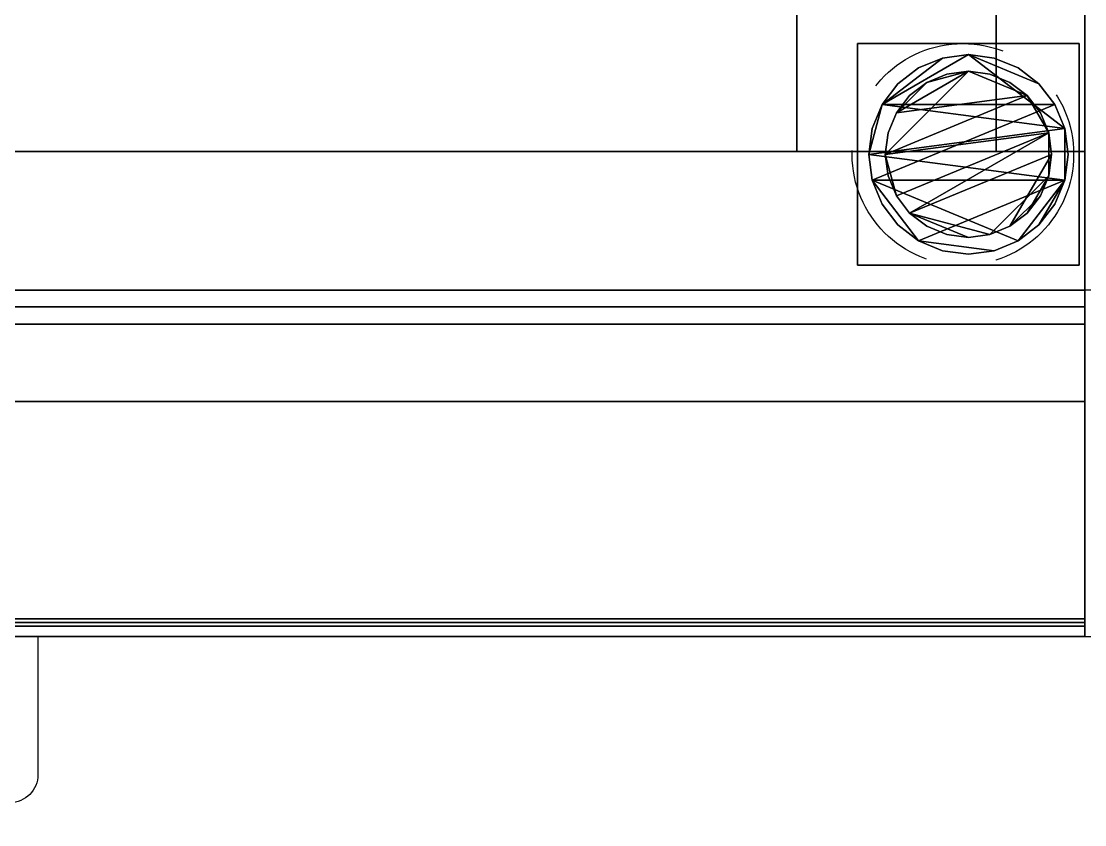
# Model space of a CAD drawing. Header units: millimetres. Extents: x 0 to 3205, y -1375 to 0.
# Drawn here: x 2443 to 2635, y -879 to -734 of the extents above; entities that cross this region are included whole.
import ezdxf

# ---------------------------------------------------------------- set-up
doc = ezdxf.new("R2010")
doc.units = ezdxf.units.MM
doc.linetypes.add('NASCOSTA', pattern=[0.381, 0.254, -0.127])
for name, color, linetype in [('IQ_200_2D', 1, 'Continuous'), ('IQ_200_3D', 1, 'Continuous'), ('IQ_204_2D', 7, 'Continuous'), ('IQ_204_3D', 7, 'Continuous')]:
    doc.layers.add(name, color=color, linetype=linetype)
doc.layers.add('IQ_INS_3D', color=3, linetype='Continuous', lineweight=25, plot=False)

msp = doc.modelspace()

# ---------------------------------------------------------------- linework, layer by layer
at = {"layer": 'IQ_200_2D'}
msp.add_lwpolyline([(3200, -50), (300, -50), (300, -845), (1507, -845), (1507, -879), (1993, -879), (1993, -845), (3200, -845), (3200, -50)], dxfattribs=at)
at = {"layer": 'IQ_200_2D', "color": 7}
msp.add_lwpolyline([(2187, -845), (2446, -845), (2446, -870, -0.414214), (2441, -875), (2192, -875, -0.414214), (2187, -870)], format="xyb", close=True, dxfattribs=at)
at = {"layer": 'IQ_200_3D'}
for points in [[(2635, -50, 1785), (305, -50, 1785), (305, -782.5, 1785), (2635, -782.5, 1785)], [(2635, -757.5, 1443), (305, -757.5, 1443), (305, -117.5, 1443), (2635, -117.5, 1443)], [(2635, -117.5, 708), (305, -117.5, 708), (305, -757.5, 708), (2635, -757.5, 708)], [(2635, -782.5, 150), (305, -782.5, 150), (305, -117.5, 150), (2635, -117.5, 150)], [(2635, -757.5, 708), (305, -757.5, 708), (305, -757.5, 1443), (2635, -757.5, 1443)], [(2635, -782.5, 1785), (305, -782.5, 1785), (305, -782.5, 150), (2635, -782.5, 150)], [(2635, -842.5, 188), (1985, -842.5, 188), (1985, -782.5, 188), (2635, -782.5, 188)], [(2635, -782.5, 758.13), (1985, -782.5, 758.13), (1985, -841.85, 774.03), (2635, -841.85, 774.03)], [(2635, -785.5, 1493), (1985, -785.5, 1493), (1985, -802.58, 1493), (2635, -802.58, 1493)], [(2635, -785.5, 763.62), (1985, -785.5, 763.62), (1985, -785.5, 1493), (2635, -785.5, 1493)], [(2635, -843.15, 775.81), (1985, -843.15, 775.81), (1985, -788.65, 761.21), (2635, -788.65, 761.21)], [(2635, -802.58, 1493), (1985, -802.58, 1493), (1985, -845, 1463.41), (2635, -845, 1463.41)], [(2635, -845, 771.62), (1985, -845, 771.62), (1985, -845, 190.5), (2635, -845, 190.5)], [(2635, -845, 1463.41), (1985, -845, 1463.41), (1985, -845, 778.22), (2635, -845, 778.22)]]:
    msp.add_3dface(points, dxfattribs=at)
for points, invisible_edges in [([(2635, -842.5, 188), (2635, -782.5, 188), (2635, -845, 190.5), (2635, -844.91, 189.85)], 10), ([(2635, -782.5, 188), (2635, -782.5, 758.13), (2635, -845, 190.5)], 14), ([(2635, -782.5, 758.13), (2635, -841.85, 774.03), (2635, -845, 771.62), (2635, -845, 190.5)], 10), ([(2635, -785.57, 763.05), (1985, -785.57, 763.05), (1985, -785.5, 763.62), (2635, -785.5, 763.62)], 1), ([(2635, -785.76, 762.52), (1985, -785.76, 762.52), (1985, -785.57, 763.05), (2635, -785.57, 763.05)], 5), ([(2635, -786.07, 762.04), (1985, -786.07, 762.04), (1985, -785.76, 762.52), (2635, -785.76, 762.52)], 5), ([(1985, -786.07, 762.04), (2635, -786.07, 762.04), (2635, -786.48, 761.64), (1985, -786.48, 761.64)], 5), ([(2635, -786.97, 761.34), (1985, -786.97, 761.34), (1985, -786.48, 761.64), (2635, -786.48, 761.64)], 5), ([(2635, -787.51, 761.17), (1985, -787.51, 761.17), (1985, -786.97, 761.34), (2635, -786.97, 761.34)], 5), ([(2635, -785.5, 1493), (2635, -802.58, 1493), (2635, -845, 1463.41), (2635, -785.5, 763.62)], 4), ([(2635, -785.5, 763.62), (2635, -788.08, 761.12), (2635, -786.48, 761.64), (2635, -785.57, 763.05)], 7), ([(2635, -785.5, 763.62), (2635, -845, 1463.41), (2635, -845, 778.22), (2635, -843.15, 775.81)], 13), ([(2635, -788.65, 761.21), (2635, -788.08, 761.12), (2635, -785.5, 763.62), (2635, -843.15, 775.81)], 6), ([(2635, -785.76, 762.52), (2635, -785.57, 763.05), (2635, -786.48, 761.64), (2635, -786.07, 762.04)], 2), ([(2635, -786.97, 761.34), (2635, -786.48, 761.64), (2635, -788.08, 761.12), (2635, -787.51, 761.17)], 2), ([(2635, -788.08, 761.12), (1985, -788.08, 761.12), (1985, -787.51, 761.17), (2635, -787.51, 761.17)], 5), ([(2635, -788.65, 761.21), (1985, -788.65, 761.21), (1985, -788.08, 761.12), (2635, -788.08, 761.12)], 4), ([(2635, -841.85, 774.03), (1985, -841.85, 774.03), (1985, -842.5, 774.12), (2635, -842.5, 774.12)], 4), ([(2635, -843.15, 188.09), (1985, -843.15, 188.09), (1985, -842.5, 188), (2635, -842.5, 188)], 1), ([(2635, -842.5, 774.12), (1985, -842.5, 774.12), (1985, -843.15, 774.03), (2635, -843.15, 774.03)], 5), ([(2635, -841.85, 774.03), (2635, -842.5, 774.12), (2635, -843.15, 774.03), (2635, -843.75, 773.79)], 8), ([(2635, -843.75, 773.79), (2635, -844.27, 773.39), (2635, -845, 771.62), (2635, -841.85, 774.03)], 14), ([(2635, -842.5, 188), (2635, -844.91, 189.85), (2635, -844.67, 189.25), (2635, -844.27, 188.73)], 9), ([(2635, -843.15, 188.09), (2635, -842.5, 188), (2635, -844.27, 188.73), (2635, -843.75, 188.33)], 2), ([(2635, -843.75, 188.33), (1985, -843.75, 188.33), (1985, -843.15, 188.09), (2635, -843.15, 188.09)], 5), ([(2635, -843.15, 774.03), (1985, -843.15, 774.03), (1985, -843.75, 773.79), (2635, -843.75, 773.79)], 5), ([(2635, -843.75, 776.06), (1985, -843.75, 776.06), (1985, -843.15, 775.81), (2635, -843.15, 775.81)], 1), ([(1985, -843.75, 188.33), (2635, -843.75, 188.33), (2635, -844.27, 188.73), (1985, -844.27, 188.73)], 5), ([(2635, -843.75, 773.79), (1985, -843.75, 773.79), (1985, -844.27, 773.39), (2635, -844.27, 773.39)], 5), ([(2635, -844.27, 776.46), (1985, -844.27, 776.46), (1985, -843.75, 776.06), (2635, -843.75, 776.06)], 5), ([(2635, -844.67, 189.25), (1985, -844.67, 189.25), (1985, -844.27, 188.73), (2635, -844.27, 188.73)], 5), ([(2635, -844.27, 773.39), (1985, -844.27, 773.39), (1985, -844.67, 772.87), (2635, -844.67, 772.87)], 5), ([(2635, -844.67, 776.97), (1985, -844.67, 776.97), (1985, -844.27, 776.46), (2635, -844.27, 776.46)], 5), ([(2635, -844.91, 189.85), (1985, -844.91, 189.85), (1985, -844.67, 189.25), (2635, -844.67, 189.25)], 5), ([(2635, -844.67, 772.87), (1985, -844.67, 772.87), (1985, -844.91, 772.27), (2635, -844.91, 772.27)], 5), ([(2635, -844.91, 777.58), (1985, -844.91, 777.58), (1985, -844.67, 776.97), (2635, -844.67, 776.97)], 5), ([(2635, -845, 778.22), (2635, -843.75, 776.06), (2635, -843.15, 775.81)], 13), ([(2635, -843.75, 776.06), (2635, -845, 778.22), (2635, -844.91, 777.58), (2635, -844.27, 776.46)], 5), ([(2635, -844.67, 772.87), (2635, -844.91, 772.27), (2635, -845, 771.62), (2635, -844.27, 773.39)], 4), ([(2635, -844.67, 776.97), (2635, -844.27, 776.46), (2635, -844.91, 777.58)], 2), ([(2635, -845, 190.5), (1985, -845, 190.5), (1985, -844.91, 189.85), (2635, -844.91, 189.85)], 4), ([(2635, -844.91, 772.27), (1985, -844.91, 772.27), (1985, -845, 771.62), (2635, -845, 771.62)], 1), ([(2635, -845, 778.22), (1985, -845, 778.22), (1985, -844.91, 777.58), (2635, -844.91, 777.58)], 4)]:
    msp.add_3dface(points, dxfattribs=dict(at, invisible_edges=invisible_edges))
at = {"layer": 'IQ_204_2D'}
msp.add_line((3200, -782.5), (300, -782.5), dxfattribs=at)
at = {"layer": 'IQ_INS_3D', "linetype": 'NASCOSTA', "ltscale": 100}
msp.add_circle((2613, -758), 20, dxfattribs=at)

# ---------------------------------------------------------------- meshes
at = {"layer": 'IQ_204_3D'}
mesh = msp.add_polyface(dxfattribs=at)
corners = [(2583, -757.5, 956.99), (2583, -709.44, 929.24), (2583, -709.44, 927.94), (2583, -711.74, 928.38), (2583, -714.08, 928.27), (2583, -716.33, 927.62), (2583, -718.36, 926.46), (2583, -720.07, 924.87), (2583, -721.37, 922.92), (2583, -722.17, 920.72), (2583, -722.44, 918.4), (2583, -722.17, 916.08), (2583, -721.37, 913.88), (2583, -720.07, 911.93), (2583, -718.36, 910.34), (2583, -716.33, 909.18), (2583, -714.08, 908.53), (2583, -711.74, 908.42), (2583, -709.44, 908.86), (2583, -709.44, 907.55), (2583, -757.5, 879.81), (2583, -137.5, 956.99), (2583, -117.5, 956.99), (2583, -117.5, 879.81), (2583, -137.5, 879.81), (2583, -185.56, 907.55), (2583, -185.56, 908.86), (2583, -183.26, 908.42), (2583, -180.92, 908.53), (2583, -178.67, 909.18), (2583, -176.64, 910.34), (2583, -174.93, 911.93), (2583, -173.63, 913.88), (2583, -172.83, 916.08), (2583, -172.56, 918.4), (2583, -172.83, 920.72), (2583, -173.63, 922.92), (2583, -174.93, 924.87), (2583, -176.64, 926.46), (2583, -178.67, 927.62), (2583, -180.92, 928.27), (2583, -183.26, 928.38), (2583, -185.56, 927.94), (2583, -185.56, 929.24)]
mesh.append_faces([[corners[k] for k in face] for face in [(3, 1, 2), (43, 41, 42), (24, 21, 22, 23)]], dxfattribs={"vtx0": -1})
mesh.append_faces([[corners[k] for k in face] for face in [(7, 0, 6), (9, 0, 8), (39, 21, 38), (32, 24, 31), (31, 24, 30)]], dxfattribs={"vtx0": -1, "vtx1": -1})
mesh.append_faces([[corners[k] for k in face] for face in [(0, 7, 8), (4, 0, 1, 3), (20, 11, 12), (25, 27, 28, 24), (24, 33, 34)]], dxfattribs={"vtx0": -1, "vtx2": -1})
mesh.append_faces([[corners[k] for k in face] for face in [(26, 27, 25)]], dxfattribs={"vtx1": -1})
mesh.append_faces([[corners[k] for k in face] for face in [(5, 6, 0), (4, 5, 0), (9, 10, 0), (13, 14, 20), (12, 13, 20), (15, 16, 20), (14, 15, 20), (39, 40, 21), (37, 38, 21), (36, 37, 21), (32, 33, 24), (35, 36, 21), (29, 30, 24), (28, 29, 24)]], dxfattribs={"vtx1": -1, "vtx2": -1})
mesh.append_faces([[corners[k] for k in face] for face in [(34, 35, 21, 24)]], dxfattribs={"vtx1": -1, "vtx2": -1, "vtx3": -1})
mesh.append_faces([[corners[k] for k in face] for face in [(10, 11, 20, 0), (16, 17, 19, 20), (40, 41, 43, 21)]], dxfattribs={"vtx1": -1, "vtx3": -1})
mesh.append_faces([[corners[k] for k in face] for face in [(17, 18, 19)]], dxfattribs={"vtx2": -1})
mesh = msp.add_polyface(dxfattribs=at)
corners = [(2619, -757.5, 956.99), (2619, -757.5, 879.81), (2619, -709.44, 907.55), (2619, -709.44, 908.86), (2619, -707.15, 909.92), (2619, -705.2, 911.51), (2619, -703.7, 913.55), (2619, -702.76, 915.89), (2619, -702.44, 918.4), (2619, -702.76, 920.91), (2619, -703.7, 923.25), (2619, -705.2, 925.29), (2619, -707.15, 926.88), (2619, -709.44, 927.94), (2619, -709.44, 929.24), (2619, -137.5, 956.99), (2619, -185.56, 929.24), (2619, -185.56, 927.94), (2619, -187.85, 926.88), (2619, -189.81, 925.29), (2619, -191.3, 923.25), (2619, -192.24, 920.91), (2619, -192.56, 918.4), (2619, -192.24, 915.89), (2619, -191.3, 913.55), (2619, -189.81, 911.51), (2619, -187.85, 909.92), (2619, -185.56, 908.86), (2619, -185.56, 907.55), (2619, -137.5, 879.81), (2619, -117.5, 879.81), (2619, -117.5, 956.99)]
mesh.append_faces([[corners[k] for k in face] for face in [(18, 26, 17)]], dxfattribs={"vtx0": -1, "vtx1": -1})
mesh.append_faces([[corners[k] for k in face] for face in [(27, 15, 17, 26)]], dxfattribs={"vtx0": -1, "vtx1": -1, "vtx2": -1})
mesh.append_faces([[corners[k] for k in face] for face in [(13, 3, 4, 12)]], dxfattribs={"vtx0": -1, "vtx2": -1})
mesh.append_faces([[corners[k] for k in face] for face in [(16, 17, 15)]], dxfattribs={"vtx1": -1})
mesh.append_faces([[corners[k] for k in face] for face in [(4, 5, 12), (23, 24, 20)]], dxfattribs={"vtx1": -1, "vtx2": -1})
mesh.append_faces([[corners[k] for k in face] for face in [(6, 7, 10, 11), (5, 6, 11, 12), (25, 26, 18, 19), (24, 25, 19, 20)]], dxfattribs={"vtx1": -1, "vtx3": -1})
mesh.append_faces([[corners[k] for k in face] for face in [(1, 2, 3, 0), (21, 22, 23, 20)]], dxfattribs={"vtx2": -1})
mesh.append_faces([[corners[k] for k in face] for face in [(13, 14, 0, 3), (27, 28, 29, 15)]], dxfattribs={"vtx2": -1, "vtx3": -1})
mesh.append_faces([[corners[k] for k in face] for face in [(7, 8, 9, 10), (29, 30, 31, 15)]], dxfattribs={"vtx3": -1})
mesh = msp.add_polyface(dxfattribs=at)
corners = [(2583, -757.5, 956.99), (2619, -757.5, 956.99), (2619, -709.44, 929.24), (2583, -709.44, 929.24)]
mesh.append_faces([[corners[k] for k in face] for face in [(0, 1, 2, 3)]])
mesh = msp.add_polyface(dxfattribs=at)
corners = [(2583, -709.44, 907.55), (2619, -709.44, 907.55), (2619, -757.5, 879.81), (2583, -757.5, 879.81)]
mesh.append_faces([[corners[k] for k in face] for face in [(0, 1, 2, 3)]])
mesh = msp.add_polyface(dxfattribs=at)
corners = [(2634, -778, 60), (2594, -778, 60), (2594, -738, 60), (2634, -738, 60)]
mesh.append_faces([[corners[k] for k in face] for face in [(0, 1, 2, 3)]])
mesh = msp.add_polyface(dxfattribs=at)
corners = [(2634, -738, 150), (2634, -738, 60), (2594, -738, 60), (2594, -738, 150)]
mesh.append_faces([[corners[k] for k in face] for face in [(0, 1, 2, 3)]])
mesh = msp.add_polyface(dxfattribs=at)
corners = [(2594, -738, 150), (2594, -738, 60), (2594, -778, 60), (2594, -778, 150)]
mesh.append_faces([[corners[k] for k in face] for face in [(0, 1, 2, 3)]])
mesh = msp.add_polyface(dxfattribs=at)
corners = [(2634, -778, 150), (2634, -778, 60), (2634, -738, 60), (2634, -738, 150)]
mesh.append_faces([[corners[k] for k in face] for face in [(0, 1, 2, 3)]])
mesh = msp.add_polyface(dxfattribs=at)
corners = [(2596, -758, 5), (2596.61, -762.66, 5), (2598.41, -767, 5), (2601.27, -770.73, 5), (2605, -773.59, 5), (2609.34, -775.39, 5), (2614, -776, 5), (2618.66, -775.39, 5), (2623, -773.59, 5), (2626.73, -770.73, 5), (2629.59, -767, 5), (2631.39, -762.66, 5), (2632, -758, 5), (2631.39, -753.34, 5), (2629.59, -749, 5), (2626.73, -745.27, 5), (2623, -742.41, 5), (2618.66, -740.61, 5), (2614, -740, 5), (2609.34, -740.61, 5), (2605, -742.41, 5), (2601.27, -745.27, 5), (2598.41, -749, 5), (2596.61, -753.34, 5)]
mesh.append_faces([[corners[k] for k in face] for face in [(11, 8, 9, 10)]], dxfattribs={"vtx0": -1})
mesh.append_faces([[corners[k] for k in face] for face in [(4, 7, 8, 11), (11, 0, 1, 4), (13, 18, 19, 22)]], dxfattribs={"vtx0": -1, "vtx2": -1, "vtx3": -1})
mesh.append_faces([[corners[k] for k in face] for face in [(0, 11, 12, 13)]], dxfattribs={"vtx0": -1, "vtx3": -1})
mesh.append_faces([[corners[k] for k in face] for face in [(2, 3, 4, 1), (16, 17, 18, 15)]], dxfattribs={"vtx2": -1})
mesh.append_faces([[corners[k] for k in face] for face in [(13, 14, 15, 18), (22, 23, 0, 13)]], dxfattribs={"vtx2": -1, "vtx3": -1})
mesh.append_faces([[corners[k] for k in face] for face in [(4, 5, 6, 7), (19, 20, 21, 22)]], dxfattribs={"vtx3": -1})
mesh = msp.add_polyface(dxfattribs=at)
corners = [(2596, -758), (2596.61, -753.34), (2598.41, -749), (2601.27, -745.27), (2605, -742.41), (2609.34, -740.61), (2614, -740), (2618.66, -740.61), (2623, -742.41), (2626.73, -745.27), (2629.59, -749), (2631.39, -753.34), (2632, -758), (2631.39, -762.66), (2629.59, -767), (2626.73, -770.73), (2623, -773.59), (2618.66, -775.39), (2614, -776), (2609.34, -775.39), (2605, -773.59), (2601.27, -770.73), (2598.41, -767), (2596.61, -762.66)]
mesh.append_faces([[corners[k] for k in face] for face in [(2, 0, 1), (15, 13, 14), (13, 11, 12)]], dxfattribs={"vtx0": -1})
mesh.append_faces([[corners[k] for k in face] for face in [(16, 23, 13, 15)]], dxfattribs={"vtx0": -1, "vtx1": -1, "vtx2": -1})
mesh.append_faces([[corners[k] for k in face] for face in [(2, 10, 23, 0)]], dxfattribs={"vtx0": -1, "vtx1": -1, "vtx3": -1})
mesh.append_faces([[corners[k] for k in face] for face in [(2, 5, 6)]], dxfattribs={"vtx0": -1, "vtx2": -1})
mesh.append_faces([[corners[k] for k in face] for face in [(23, 10, 11, 13), (23, 16, 17, 20)]], dxfattribs={"vtx0": -1, "vtx2": -1, "vtx3": -1})
mesh.append_faces([[corners[k] for k in face] for face in [(9, 10, 2, 6)]], dxfattribs={"vtx1": -1, "vtx2": -1, "vtx3": -1})
mesh.append_faces([[corners[k] for k in face] for face in [(3, 4, 5, 2), (18, 19, 20, 17)]], dxfattribs={"vtx2": -1})
mesh.append_faces([[corners[k] for k in face] for face in [(6, 7, 8, 9), (20, 21, 22, 23)]], dxfattribs={"vtx3": -1})
mesh = msp.add_polyface(dxfattribs=at)
corners = [(2596, -758, 5), (2596.61, -753.34, 5), (2598.41, -749, 5), (2601.27, -745.27, 5), (2605, -742.41, 5), (2609.34, -740.61, 5), (2614, -740, 5), (2618.66, -740.61, 5), (2623, -742.41, 5), (2626.73, -745.27, 5), (2629.59, -749, 5), (2631.39, -753.34, 5), (2632, -758, 5), (2632, -758), (2631.39, -753.34), (2629.59, -749), (2626.73, -745.27), (2623, -742.41), (2618.66, -740.61), (2614, -740), (2609.34, -740.61), (2605, -742.41), (2601.27, -745.27), (2598.41, -749), (2596.61, -753.34), (2596, -758)]
mesh.append_faces([[corners[k] for k in face] for face in [(13, 14, 11, 12), (0, 1, 24, 25)]], dxfattribs={"vtx1": -1})
mesh.append_faces([[corners[k] for k in face] for face in [(14, 15, 10, 11), (16, 17, 8, 9), (15, 16, 9, 10), (17, 18, 7, 8), (6, 7, 18, 19), (19, 20, 5, 6), (20, 21, 4, 5), (22, 23, 2, 3), (21, 22, 3, 4), (23, 24, 1, 2)]], dxfattribs={"vtx1": -1, "vtx3": -1})
mesh = msp.add_polyface(dxfattribs=at)
corners = [(2599, -758, 60), (2599.51, -761.88, 60), (2601.01, -765.5, 60), (2603.39, -768.61, 60), (2606.5, -770.99, 60), (2610.12, -772.49, 60), (2614, -773, 60), (2617.88, -772.49, 60), (2621.5, -770.99, 60), (2624.61, -768.61, 60), (2626.99, -765.5, 60), (2628.49, -761.88, 60), (2629, -758, 60), (2628.49, -754.12, 60), (2626.99, -750.5, 60), (2624.61, -747.39, 60), (2621.5, -745.01, 60), (2617.88, -743.51, 60), (2614, -743, 60), (2610.12, -743.51, 60), (2606.5, -745.01, 60), (2603.39, -747.39, 60), (2601.01, -750.5, 60), (2599.51, -754.12, 60)]
mesh.append_faces([[corners[k] for k in face] for face in [(10, 8, 9), (22, 20, 21)]], dxfattribs={"vtx0": -1})
mesh.append_faces([[corners[k] for k in face] for face in [(7, 3, 6)]], dxfattribs={"vtx0": -1, "vtx1": -1})
mesh.append_faces([[corners[k] for k in face] for face in [(22, 15, 18, 20)]], dxfattribs={"vtx0": -1, "vtx1": -1, "vtx2": -1, "vtx3": -1})
mesh.append_faces([[corners[k] for k in face] for face in [(13, 2, 3, 12)]], dxfattribs={"vtx0": -1, "vtx2": -1})
mesh.append_faces([[corners[k] for k in face] for face in [(3, 7, 8, 12)]], dxfattribs={"vtx0": -1, "vtx2": -1, "vtx3": -1})
mesh.append_faces([[corners[k] for k in face] for face in [(17, 18, 15, 16), (19, 20, 18)]], dxfattribs={"vtx1": -1})
mesh.append_faces([[corners[k] for k in face] for face in [(11, 12, 8, 10)]], dxfattribs={"vtx1": -1, "vtx2": -1})
mesh.append_faces([[corners[k] for k in face] for face in [(4, 5, 6, 3)]], dxfattribs={"vtx2": -1})
mesh.append_faces([[corners[k] for k in face] for face in [(0, 1, 2, 13), (13, 14, 15, 0), (22, 23, 0, 15)]], dxfattribs={"vtx2": -1, "vtx3": -1})
mesh = msp.add_polyface(dxfattribs=at)
corners = [(2599, -758, 5), (2599.51, -754.12, 5), (2601.01, -750.5, 5), (2603.39, -747.39, 5), (2606.5, -745.01, 5), (2610.12, -743.51, 5), (2614, -743, 5), (2617.88, -743.51, 5), (2621.5, -745.01, 5), (2624.61, -747.39, 5), (2626.99, -750.5, 5), (2628.49, -754.12, 5), (2629, -758, 5), (2628.49, -761.88, 5), (2626.99, -765.5, 5), (2624.61, -768.61, 5), (2621.5, -770.99, 5), (2617.88, -772.49, 5), (2614, -773, 5), (2610.12, -772.49, 5), (2606.5, -770.99, 5), (2603.39, -768.61, 5), (2601.01, -765.5, 5), (2599.51, -761.88, 5)]
mesh.append_faces([[corners[k] for k in face] for face in [(9, 6, 7, 8), (4, 2, 3), (15, 13, 14)]], dxfattribs={"vtx0": -1})
mesh.append_faces([[corners[k] for k in face] for face in [(18, 21, 17)]], dxfattribs={"vtx0": -1, "vtx1": -1})
mesh.append_faces([[corners[k] for k in face] for face in [(22, 0, 11, 21)]], dxfattribs={"vtx0": -1, "vtx1": -1, "vtx2": -1})
mesh.append_faces([[corners[k] for k in face] for face in [(0, 6, 9, 11), (21, 11, 13, 17)]], dxfattribs={"vtx0": -1, "vtx1": -1, "vtx2": -1, "vtx3": -1})
mesh.append_faces([[corners[k] for k in face] for face in [(23, 0, 22), (12, 13, 11)]], dxfattribs={"vtx1": -1})
mesh.append_faces([[corners[k] for k in face] for face in [(16, 17, 13, 15)]], dxfattribs={"vtx1": -1, "vtx2": -1})
mesh.append_faces([[corners[k] for k in face] for face in [(9, 10, 11)]], dxfattribs={"vtx2": -1})
mesh.append_faces([[corners[k] for k in face] for face in [(4, 5, 6, 2), (0, 1, 2, 6)]], dxfattribs={"vtx2": -1, "vtx3": -1})
mesh.append_faces([[corners[k] for k in face] for face in [(18, 19, 20, 21)]], dxfattribs={"vtx3": -1})
mesh = msp.add_polyface(dxfattribs=at)
corners = [(2599, -758, 60), (2599.51, -754.12, 60), (2601.01, -750.5, 60), (2603.39, -747.39, 60), (2606.5, -745.01, 60), (2610.12, -743.51, 60), (2614, -743, 60), (2617.88, -743.51, 60), (2621.5, -745.01, 60), (2624.61, -747.39, 60), (2626.99, -750.5, 60), (2628.49, -754.12, 60), (2629, -758, 60), (2629, -758, 5), (2628.49, -754.12, 5), (2626.99, -750.5, 5), (2624.61, -747.39, 5), (2621.5, -745.01, 5), (2617.88, -743.51, 5), (2614, -743, 5), (2610.12, -743.51, 5), (2606.5, -745.01, 5), (2603.39, -747.39, 5), (2601.01, -750.5, 5), (2599.51, -754.12, 5), (2599, -758, 5)]
mesh.append_faces([[corners[k] for k in face] for face in [(1, 24, 25, 0)]], dxfattribs={"vtx0": -1})
mesh.append_faces([[corners[k] for k in face] for face in [(8, 17, 18, 7), (7, 18, 19, 6), (16, 9, 10, 15), (9, 16, 17, 8), (5, 20, 21, 4), (4, 21, 22, 3), (2, 23, 24, 1), (3, 22, 23, 2), (20, 5, 6, 19)]], dxfattribs={"vtx0": -1, "vtx2": -1})
mesh.append_faces([[corners[k] for k in face] for face in [(13, 14, 11, 12)]], dxfattribs={"vtx1": -1})
mesh.append_faces([[corners[k] for k in face] for face in [(14, 15, 10, 11)]], dxfattribs={"vtx1": -1, "vtx3": -1})
mesh = msp.add_polyface(dxfattribs=at)
corners = [(2632, -758, 5), (2631.39, -762.66, 5), (2629.59, -767, 5), (2626.73, -770.73, 5), (2623, -773.59, 5), (2618.66, -775.39, 5), (2614, -776, 5), (2609.34, -775.39, 5), (2605, -773.59, 5), (2601.27, -770.73, 5), (2598.41, -767, 5), (2596.61, -762.66, 5), (2596, -758, 5), (2596, -758), (2596.61, -762.66), (2598.41, -767), (2601.27, -770.73), (2605, -773.59), (2609.34, -775.39), (2614, -776), (2618.66, -775.39), (2623, -773.59), (2626.73, -770.73), (2629.59, -767), (2631.39, -762.66), (2632, -758)]
mesh.append_faces([[corners[k] for k in face] for face in [(13, 14, 11, 12), (0, 1, 24, 25)]], dxfattribs={"vtx1": -1})
mesh.append_faces([[corners[k] for k in face] for face in [(14, 15, 10, 11), (16, 17, 8, 9), (15, 16, 9, 10), (17, 18, 7, 8), (6, 7, 18, 19), (19, 20, 5, 6), (20, 21, 4, 5), (22, 23, 2, 3), (21, 22, 3, 4), (23, 24, 1, 2)]], dxfattribs={"vtx1": -1, "vtx3": -1})
mesh = msp.add_polyface(dxfattribs=at)
corners = [(2629, -758, 60), (2628.49, -761.88, 60), (2626.99, -765.5, 60), (2624.61, -768.61, 60), (2621.5, -770.99, 60), (2617.88, -772.49, 60), (2614, -773, 60), (2610.12, -772.49, 60), (2606.5, -770.99, 60), (2603.39, -768.61, 60), (2601.01, -765.5, 60), (2599.51, -761.88, 60), (2599, -758, 60), (2599, -758, 5), (2599.51, -761.88, 5), (2601.01, -765.5, 5), (2603.39, -768.61, 5), (2606.5, -770.99, 5), (2610.12, -772.49, 5), (2614, -773, 5), (2617.88, -772.49, 5), (2621.5, -770.99, 5), (2624.61, -768.61, 5), (2626.99, -765.5, 5), (2628.49, -761.88, 5), (2629, -758, 5)]
mesh.append_faces([[corners[k] for k in face] for face in [(1, 24, 25, 0)]], dxfattribs={"vtx0": -1})
mesh.append_faces([[corners[k] for k in face] for face in [(11, 14, 15, 10), (10, 15, 16, 9), (8, 17, 18, 7), (9, 16, 17, 8), (7, 18, 19, 6), (5, 20, 21, 4), (4, 21, 22, 3), (2, 23, 24, 1), (3, 22, 23, 2), (20, 5, 6, 19)]], dxfattribs={"vtx0": -1, "vtx2": -1})
mesh.append_faces([[corners[k] for k in face] for face in [(12, 13, 14, 11)]], dxfattribs={"vtx2": -1})
mesh = msp.add_polyface(dxfattribs=at)
corners = [(2594, -778, 150), (2594, -778, 60), (2634, -778, 60), (2634, -778, 150)]
mesh.append_faces([[corners[k] for k in face] for face in [(0, 1, 2, 3)]])

doc.saveas('drawing.dxf')
